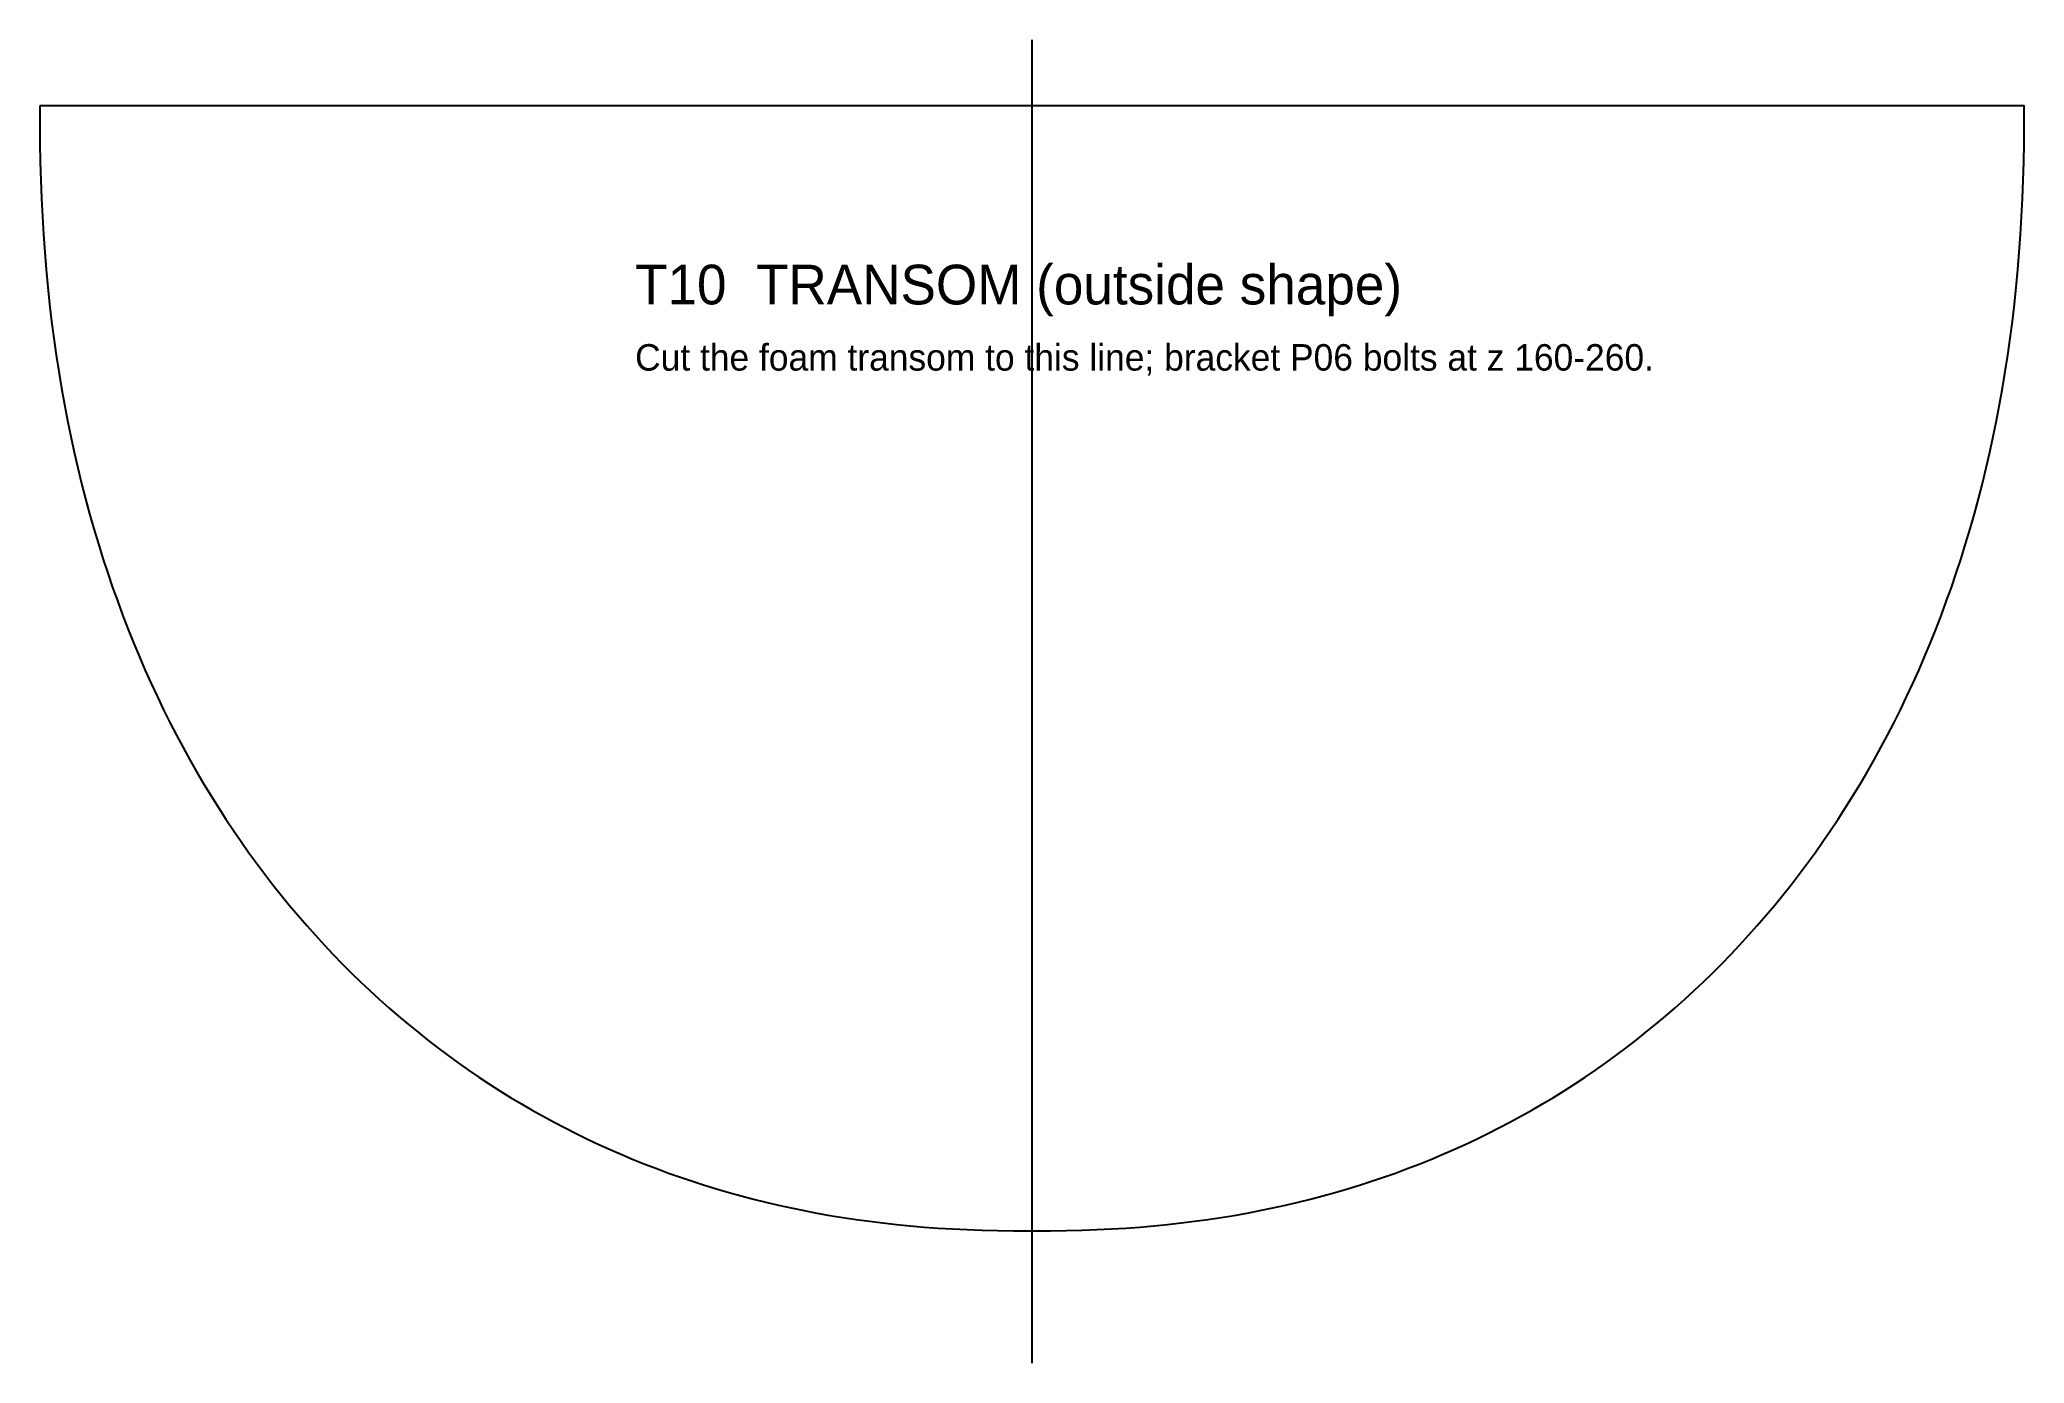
# Model space of a CAD drawing. Extents: x -150 to 150, y 40 to 240.
import ezdxf

# ---------------------------------------------------------------- set-up
doc = ezdxf.new("R2010")
doc.units = 0

msp = doc.modelspace()

# ---------------------------------------------------------------- linework, layer by layer
at = {"layer": 'CENTRELINE'}
msp.add_lwpolyline([(0, 40), (0, 240)], dxfattribs=at)
at = {"layer": 'TRANSOM_OUTSIDE'}
msp.add_lwpolyline([(-150, 230), (-149.992, 227.155), (-149.962, 224.334), (-149.907, 221.537), (-149.827, 218.764), (-149.72, 216.014), (-149.585, 213.289), (-149.423, 210.588), (-149.232, 207.911), (-149.014, 205.258), (-148.767, 202.629), (-148.493, 200.024), (-148.19, 197.443), (-147.86, 194.886), (-147.502, 192.353), (-147.116, 189.844), (-146.703, 187.359), (-146.264, 184.898), (-145.797, 182.461), (-145.304, 180.048), (-144.785, 177.659), (-144.24, 175.294), (-143.669, 172.953), (-143.072, 170.636), (-142.451, 168.343), (-141.804, 166.074), (-141.133, 163.83), (-140.438, 161.609), (-139.719, 159.412), (-138.976, 157.239), (-138.209, 155.09), (-137.42, 152.965), (-136.607, 150.864), (-135.772, 148.788), (-134.915, 146.735), (-134.036, 144.706), (-133.135, 142.701), (-132.212, 140.72), (-131.268, 138.764), (-130.304, 136.831), (-129.318, 134.922), (-128.312, 133.037), (-127.286, 131.176), (-126.24, 129.34), (-125.175, 127.527), (-124.09, 125.738), (-122.985, 123.974), (-121.862, 122.233), (-120.72, 120.516), (-119.56, 118.824), (-118.381, 117.155), (-117.185, 115.51), (-115.97, 113.89), (-114.738, 112.293), (-113.489, 110.72), (-112.223, 109.172), (-110.939, 107.647), (-109.639, 106.146), (-108.323, 104.67), (-106.99, 103.217), (-105.641, 101.789), (-104.276, 100.384), (-102.895, 99.004), (-101.499, 97.647), (-100.088, 96.315), (-98.661, 95.006), (-97.219, 93.721), (-95.763, 92.461), (-94.292, 91.224), (-92.806, 90.012), (-91.307, 88.824), (-89.793, 87.659), (-88.264, 86.519), (-86.723, 85.402), (-85.167, 84.31), (-83.598, 83.241), (-82.015, 82.197), (-80.419, 81.176), (-78.81, 80.18), (-77.188, 79.208), (-75.552, 78.259), (-73.904, 77.335), (-72.244, 76.435), (-70.57, 75.558), (-68.884, 74.706), (-67.185, 73.878), (-65.474, 73.073), (-63.75, 72.293), (-62.014, 71.537), (-60.266, 70.804), (-58.505, 70.096), (-56.732, 69.412), (-54.947, 68.752), (-53.149, 68.115), (-51.339, 67.503), (-49.517, 66.915), (-47.681, 66.351), (-45.833, 65.81), (-43.972, 65.294), (-42.098, 64.802), (-40.211, 64.334), (-38.31, 63.89), (-36.395, 63.469), (-34.465, 63.073), (-32.521, 62.701), (-30.561, 62.353), (-28.585, 62.029), (-26.592, 61.729), (-24.58, 61.453), (-22.549, 61.2), (-20.497, 60.972), (-18.422, 60.768), (-16.321, 60.588), (-14.19, 60.432), (-12.025, 60.3), (-9.819, 60.192), (-7.56, 60.108), (-5.23, 60.048), (-2.785, 60.012), (0, 60), (2.785, 60.012), (5.23, 60.048), (7.56, 60.108), (9.819, 60.192), (12.025, 60.3), (14.19, 60.432), (16.321, 60.588), (18.422, 60.768), (20.497, 60.972), (22.549, 61.2), (24.58, 61.453), (26.592, 61.729), (28.585, 62.029), (30.561, 62.353), (32.521, 62.701), (34.465, 63.073), (36.395, 63.469), (38.31, 63.89), (40.211, 64.334), (42.098, 64.802), (43.972, 65.294), (45.833, 65.81), (47.681, 66.351), (49.517, 66.915), (51.339, 67.503), (53.149, 68.115), (54.947, 68.752), (56.732, 69.412), (58.505, 70.096), (60.266, 70.804), (62.014, 71.537), (63.75, 72.293), (65.474, 73.073), (67.185, 73.878), (68.884, 74.706), (70.57, 75.558), (72.244, 76.435), (73.904, 77.335), (75.552, 78.259), (77.188, 79.208), (78.81, 80.18), (80.419, 81.176), (82.015, 82.197), (83.598, 83.241), (85.167, 84.31), (86.723, 85.402), (88.264, 86.519), (89.793, 87.659), (91.307, 88.824), (92.806, 90.012), (94.292, 91.224), (95.763, 92.461), (97.219, 93.721), (98.661, 95.006), (100.088, 96.315), (101.499, 97.647), (102.895, 99.004), (104.276, 100.384), (105.641, 101.789), (106.99, 103.217), (108.323, 104.67), (109.639, 106.146), (110.939, 107.647), (112.223, 109.172), (113.489, 110.72), (114.738, 112.293), (115.97, 113.89), (117.185, 115.51), (118.381, 117.155), (119.56, 118.824), (120.72, 120.516), (121.862, 122.233), (122.985, 123.974), (124.09, 125.738), (125.175, 127.527), (126.24, 129.34), (127.286, 131.176), (128.312, 133.037), (129.318, 134.922), (130.304, 136.831), (131.268, 138.764), (132.212, 140.72), (133.135, 142.701), (134.036, 144.706), (134.915, 146.735), (135.772, 148.788), (136.607, 150.864), (137.42, 152.965), (138.209, 155.09), (138.976, 157.239), (139.719, 159.412), (140.438, 161.609), (141.133, 163.83), (141.804, 166.074), (142.451, 168.343), (143.072, 170.636), (143.669, 172.953), (144.24, 175.294), (144.785, 177.659), (145.304, 180.048), (145.797, 182.461), (146.264, 184.898), (146.703, 187.359), (147.116, 189.844), (147.502, 192.353), (147.86, 194.886), (148.19, 197.443), (148.493, 200.024), (148.767, 202.629), (149.014, 205.258), (149.232, 207.911), (149.423, 210.588), (149.585, 213.289), (149.72, 216.014), (149.827, 218.764), (149.907, 221.537), (149.962, 224.334), (149.992, 227.155), (150, 230), (-150, 230)], close=True, dxfattribs=at)

# ---------------------------------------------------------------- texts
at = {"layer": 'TEXT'}
for s, height, p in [('T10  TRANSOM (outside shape)', 6, (-60, 200)), ('Cut the foam transom to this line; bracket P06 bolts at z 160-260.', 4, (-60, 190))]:
    msp.add_text(s, height=height, dxfattribs=at).set_placement(p)

doc.saveas('drawing.dxf')
